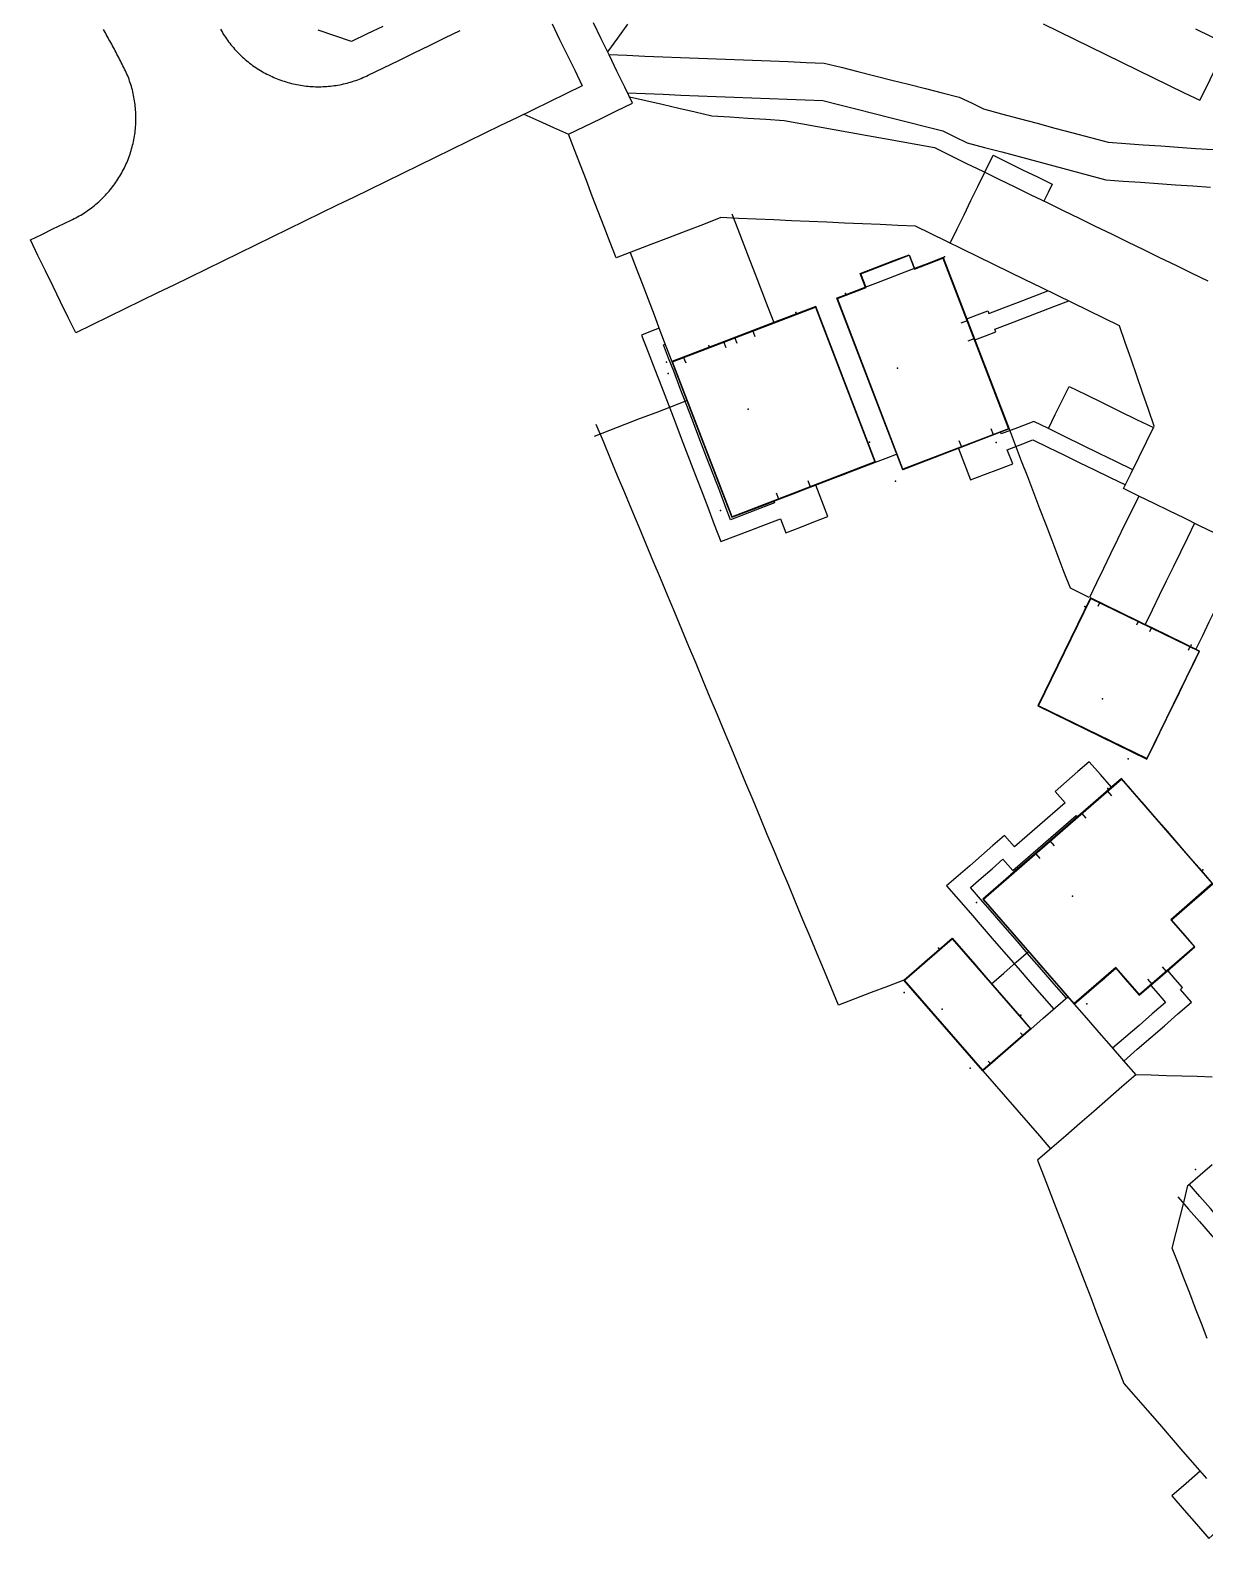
# Model space of a CAD drawing. Header units: metres. Extents: x 337936 to 338469, y 373266 to 374026.
# Drawn here: x 338287.6 to 338350.1, y 373349 to 373430 of the extents above; entities that cross this region are included whole.
import ezdxf

# ---------------------------------------------------------------- set-up
doc = ezdxf.new("R2010")
doc.units = ezdxf.units.M
for name, color, linetype in [('3D_LINES', 3, 'Continuous'), ('3D_Points', 1, 'Continuous'), ('PLOTS EXTERNAL LEVEL', 6, 'Continuous'), ('PLOTS FFL', 5, 'Continuous')]:
    doc.layers.add(name, color=color, linetype=linetype)

msp = doc.modelspace()

# ---------------------------------------------------------------- linework, layer by layer
at = {"layer": '3D_LINES'}
for points in [[(338315.409, 373430.347, 33.684), (338315.81, 373429.523, 33.686), (338316.212, 373428.699, 33.687), (338316.614, 373427.875, 33.687), (338317.016, 373427.051, 33.687), (338316.146, 373426.627, 33.672), (338315.276, 373426.203, 33.653), (338314.407, 373425.779, 33.634), (338313.537, 373425.354, 33.614), (338312.667, 373424.93, 33.595), (338311.797, 373424.506, 33.592), (338310.927, 373424.082, 33.597), (338310.058, 373423.657, 33.603), (338309.188, 373423.233, 33.609), (338308.318, 373422.809, 33.614), (338307.448, 373422.385, 33.62), (338306.578, 373421.961, 33.626), (338305.709, 373421.536, 33.632), (338304.839, 373421.112, 33.637), (338303.969, 373420.688, 33.643), (338303.099, 373420.264, 33.649), (338302.229, 373419.839, 33.654), (338301.36, 373419.415, 33.66), (338300.49, 373418.991, 33.666), (338299.62, 373418.567, 33.671), (338298.75, 373418.143, 33.677), (338297.88, 373417.718, 33.683), (338297.011, 373417.294, 33.688), (338296.141, 373416.87, 33.694), (338295.271, 373416.446, 33.7), (338294.401, 373416.021, 33.706), (338293.531, 373415.597, 33.711), (338292.662, 373415.173, 33.717), (338291.792, 373414.749, 33.723), (338290.922, 373414.324, 33.728), (338290.052, 373413.9, 33.734), (338289.65, 373414.724, 33.728), (338289.248, 373415.548, 33.722), (338288.847, 373416.372, 33.716), (338288.445, 373417.196, 33.71), (338288.043, 373418.02, 33.704), (338287.641, 373418.844, 33.698), (338288.24, 373419.136, 33.694), (338288.839, 373419.428, 33.691), (338289.439, 373419.72, 33.687), (338289.885, 373419.938, 33.684), (338289.974, 373419.982, 33.683), (338290.062, 373420.028, 33.683), (338290.149, 373420.075, 33.682), (338290.235, 373420.123, 33.681), (338290.321, 373420.173, 33.681), (338290.405, 373420.224, 33.68), (338290.489, 373420.277, 33.679), (338290.572, 373420.331, 33.679), (338290.654, 373420.387, 33.678), (338290.735, 373420.443, 33.677), (338290.815, 373420.501, 33.677), (338290.895, 373420.561, 33.676), (338290.973, 373420.622, 33.675), (338291.05, 373420.684, 33.675), (338291.126, 373420.747, 33.674), (338291.201, 373420.811, 33.673), (338291.275, 373420.877, 33.672), (338291.348, 373420.944, 33.672), (338291.42, 373421.012, 33.671), (338291.491, 373421.081, 33.67), (338291.56, 373421.152, 33.669), (338291.629, 373421.224, 33.669), (338291.696, 373421.296, 33.668), (338291.762, 373421.37, 33.667), (338291.827, 373421.445, 33.666), (338291.89, 373421.521, 33.665), (338291.952, 373421.598, 33.665), (338292.013, 373421.676, 33.664), (338292.073, 373421.755, 33.663), (338292.131, 373421.835, 33.662), (338292.188, 373421.916, 33.661), (338292.244, 373421.998, 33.661), (338292.298, 373422.081, 33.66), (338292.351, 373422.164, 33.659), (338292.403, 373422.249, 33.658), (338292.453, 373422.334, 33.657), (338292.502, 373422.42, 33.656), (338292.549, 373422.507, 33.656), (338292.595, 373422.595, 33.655), (338292.639, 373422.683, 33.654), (338292.682, 373422.773, 33.653), (338292.724, 373422.863, 33.652), (338292.764, 373422.953, 33.651), (338292.802, 373423.044, 33.65), (338292.839, 373423.136, 33.65), (338292.875, 373423.229, 33.649), (338292.909, 373423.322, 33.648), (338292.941, 373423.415, 33.647), (338292.972, 373423.509, 33.646), (338293.001, 373423.604, 33.645), (338293.029, 373423.699, 33.644), (338293.055, 373423.794, 33.644), (338293.079, 373423.89, 33.643), (338293.102, 373423.987, 33.642), (338293.124, 373424.083, 33.641), (338293.144, 373424.18, 33.64), (338293.162, 373424.278, 33.639), (338293.178, 373424.375, 33.638), (338293.193, 373424.473, 33.637), (338293.207, 373424.571, 33.637), (338293.218, 373424.67, 33.636), (338293.229, 373424.768, 33.635), (338293.237, 373424.867, 33.634), (338293.244, 373424.965, 33.633), (338293.249, 373425.064, 33.632), (338293.253, 373425.163, 33.632), (338293.255, 373425.262, 33.631), (338293.255, 373425.361, 33.63), (338293.254, 373425.46, 33.629), (338293.251, 373425.559, 33.628), (338293.246, 373425.658, 33.627), (338293.24, 373425.757, 33.627), (338293.232, 373425.856, 33.626), (338293.223, 373425.954, 33.625), (338293.211, 373426.053, 33.624), (338293.199, 373426.151, 33.623), (338293.184, 373426.249, 33.623), (338293.168, 373426.346, 33.622), (338293.151, 373426.444, 33.621), (338293.132, 373426.541, 33.62), (338293.111, 373426.638, 33.62), (338293.089, 373426.734, 33.619), (338293.065, 373426.83, 33.618), (338293.039, 373426.926, 33.617), (338293.012, 373427.021, 33.617), (338292.983, 373427.116, 33.616), (338292.953, 373427.21, 33.615), (338292.921, 373427.304, 33.614), (338292.888, 373427.397, 33.614), (338292.853, 373427.49, 33.613), (338292.817, 373427.582, 33.612), (338292.779, 373427.673, 33.612), (338292.739, 373427.764, 33.611), (338292.699, 373427.854, 33.61), (338292.656, 373427.944, 33.61), (338292.612, 373428.033, 33.609), (338292.567, 373428.121, 33.608), (338292.522, 373428.21, 33.608), (338292.477, 373428.298, 33.607), (338292.432, 373428.386, 33.606), (338292.386, 373428.475, 33.606), (338292.34, 373428.563, 33.605), (338292.294, 373428.651, 33.605), (338292.248, 373428.739, 33.604), (338292.201, 373428.826, 33.603), (338292.155, 373428.914, 33.603), (338292.108, 373429.001, 33.602), (338292.061, 373429.089, 33.601), (338292.013, 373429.176, 33.601), (338291.966, 373429.263, 33.6), (338291.918, 373429.351, 33.6), (338291.87, 373429.437, 33.599), (338291.822, 373429.524, 33.598), (338291.774, 373429.611, 33.598), (338291.725, 373429.698, 33.597), (338291.677, 373429.784, 33.597), (338291.628, 373429.871, 33.596), (338291.579, 373429.957, 33.595), (338291.529, 373430.043, 33.595)], [(338306.398, 373430.217, 33.557), (338305.568, 373429.812, 33.562), (338304.738, 373429.408, 33.568), (338303.85, 373429.709, 33.567), (338302.961, 373430.011, 33.567)], [(338313.902, 373425.533, 33.622), (338314.698, 373425.179, 33.635), (338315.493, 373424.825, 33.648), (338316.288, 373424.471, 33.66), (338317.138, 373424.886, 33.679), (338317.989, 373425.301, 33.688), (338318.84, 373425.716, 33.693), (338319.69, 373426.13, 33.699), (338319.274, 373426.984, 33.699), (338318.857, 373427.838, 33.698), (338318.441, 373428.692, 33.698), (338318.024, 373429.546, 33.698), (338317.608, 373430.4, 33.698)], [(338319.429, 373430.325, 33.707), (338318.892, 373429.596, 33.703), (338318.355, 373428.868, 33.698)], [(338341.547, 373430.351, 33.93), (338342.382, 373429.944, 33.93), (338343.217, 373429.536, 33.929), (338344.052, 373429.129, 33.929), (338344.887, 373428.722, 33.928), (338345.722, 373428.315, 33.928), (338346.557, 373427.907, 33.928), (338347.392, 373427.5, 33.928), (338348.227, 373427.093, 33.932), (338349.062, 373426.685, 33.937), (338349.897, 373426.278, 33.941), (338350.259, 373427.02, 33.95), (338350.621, 373427.761, 33.959), (338350.982, 373428.503, 33.969), (338351.344, 373429.244, 33.978), (338350.509, 373429.651, 33.973), (338349.674, 373430.059, 33.971)], [(338297.756, 373430.06, 33.579), (338297.806, 373429.974, 33.58), (338297.857, 373429.888, 33.581), (338297.909, 373429.803, 33.581), (338297.963, 373429.719, 33.582), (338298.018, 373429.636, 33.582), (338298.075, 373429.554, 33.583), (338298.133, 373429.473, 33.583), (338298.192, 373429.393, 33.584), (338298.253, 373429.314, 33.584), (338298.315, 373429.236, 33.585), (338298.378, 373429.159, 33.585), (338298.442, 373429.083, 33.586), (338298.508, 373429.008, 33.586), (338298.575, 373428.934, 33.587), (338298.643, 373428.861, 33.587), (338298.713, 373428.79, 33.588), (338298.783, 373428.719, 33.588), (338298.855, 373428.65, 33.589), (338298.928, 373428.582, 33.589), (338299.002, 373428.515, 33.589), (338299.077, 373428.45, 33.59), (338299.153, 373428.385, 33.59), (338299.231, 373428.322, 33.59), (338299.309, 373428.261, 33.591), (338299.388, 373428.2, 33.591), (338299.468, 373428.141, 33.591), (338299.55, 373428.083, 33.592), (338299.632, 373428.027, 33.592), (338299.715, 373427.972, 33.592), (338299.799, 373427.918, 33.592), (338299.884, 373427.866, 33.593), (338299.97, 373427.815, 33.593), (338300.056, 373427.766, 33.593), (338300.144, 373427.718, 33.593), (338300.232, 373427.672, 33.593), (338300.321, 373427.627, 33.594), (338300.411, 373427.583, 33.594), (338300.501, 373427.541, 33.594), (338300.592, 373427.501, 33.594), (338300.684, 373427.462, 33.594), (338300.776, 373427.424, 33.594), (338300.869, 373427.388, 33.594), (338300.963, 373427.354, 33.594), (338301.057, 373427.321, 33.594), (338301.152, 373427.29, 33.594), (338301.247, 373427.26, 33.594), (338301.342, 373427.232, 33.594), (338301.438, 373427.205, 33.594), (338301.535, 373427.181, 33.594), (338301.632, 373427.157, 33.594), (338301.729, 373427.136, 33.594), (338301.827, 373427.116, 33.594), (338301.925, 373427.097, 33.594), (338302.023, 373427.08, 33.594), (338302.122, 373427.065, 33.594), (338302.22, 373427.052, 33.594), (338302.319, 373427.04, 33.594), (338302.419, 373427.03, 33.593), (338302.518, 373427.021, 33.593), (338302.617, 373427.014, 33.593), (338302.717, 373427.009, 33.593), (338302.817, 373427.005, 33.593), (338302.916, 373427.003, 33.592), (338303.016, 373427.003, 33.592), (338303.116, 373427.004, 33.592), (338303.215, 373427.007, 33.592), (338303.315, 373427.012, 33.591), (338303.414, 373427.018, 33.591), (338303.514, 373427.026, 33.591), (338303.613, 373427.036, 33.59), (338303.712, 373427.047, 33.59), (338303.811, 373427.06, 33.59), (338303.909, 373427.074, 33.589), (338304.008, 373427.091, 33.589), (338304.106, 373427.108, 33.589), (338304.204, 373427.128, 33.588), (338304.301, 373427.149, 33.588), (338304.398, 373427.172, 33.587), (338304.495, 373427.196, 33.587), (338304.591, 373427.222, 33.586), (338304.687, 373427.249, 33.586), (338304.782, 373427.278, 33.586), (338304.877, 373427.309, 33.585), (338304.971, 373427.341, 33.585), (338305.065, 373427.375, 33.584), (338305.158, 373427.41, 33.584), (338305.251, 373427.447, 33.583), (338305.343, 373427.486, 33.582), (338305.434, 373427.526, 33.582), (338305.525, 373427.567, 33.581), (338305.615, 373427.61, 33.581), (338306.432, 373428.009, 33.575), (338307.25, 373428.407, 33.57), (338308.067, 373428.806, 33.565), (338308.884, 373429.204, 33.559), (338309.701, 373429.603, 33.571), (338310.519, 373430.002, 33.589)], [(338318.431, 373428.712, 33.698), (338319.386, 373428.675, 33.703), (338320.342, 373428.637, 33.708), (338321.297, 373428.6, 33.711), (338322.253, 373428.562, 33.712), (338323.208, 373428.525, 33.711), (338324.164, 373428.487, 33.71), (338325.119, 373428.45, 33.709), (338326.074, 373428.413, 33.708), (338327.03, 373428.375, 33.707), (338327.985, 373428.338, 33.711), (338328.941, 373428.3, 33.732), (338329.896, 373428.263, 33.753), (338330.794, 373428.037, 33.771), (338331.692, 373427.811, 33.789), (338332.59, 373427.585, 33.807), (338333.488, 373427.359, 33.815), (338334.387, 373427.133, 33.822), (338335.285, 373426.907, 33.829), (338336.183, 373426.681, 33.837), (338337.081, 373426.455, 33.845), (338337.732, 373426.137, 33.849), (338338.383, 373425.82, 33.854), (338339.331, 373425.566, 33.86), (338340.279, 373425.312, 33.862), (338341.227, 373425.058, 33.864), (338342.174, 373424.804, 33.866), (338343.122, 373424.55, 33.868), (338344.07, 373424.296, 33.872), (338345.018, 373424.042, 33.878), (338345.948, 373423.977, 33.886), (338346.877, 373423.912, 33.894), (338347.807, 373423.847, 33.902), (338348.736, 373423.782, 33.91), (338349.666, 373423.717, 33.918), (338350.595, 373423.652, 33.926)], [(338319.426, 373426.672, 33.699), (338320.371, 373426.635, 33.704), (338321.316, 373426.598, 33.706), (338322.26, 373426.561, 33.707), (338323.205, 373426.524, 33.706), (338324.15, 373426.487, 33.705), (338325.094, 373426.449, 33.704), (338326.039, 373426.412, 33.704), (338326.984, 373426.375, 33.703), (338327.928, 373426.338, 33.702), (338328.873, 373426.301, 33.714), (338329.818, 373426.264, 33.734), (338330.73, 373426.035, 33.753), (338331.642, 373425.805, 33.771), (338332.555, 373425.575, 33.787), (338333.467, 373425.346, 33.794), (338334.379, 373425.116, 33.802), (338335.292, 373424.887, 33.809), (338336.204, 373424.657, 33.817), (338336.855, 373424.34, 33.821), (338337.506, 373424.022, 33.825), (338338.428, 373423.775, 33.833), (338339.349, 373423.528, 33.835), (338340.271, 373423.281, 33.837), (338341.192, 373423.034, 33.839), (338342.114, 373422.787, 33.842), (338343.035, 373422.54, 33.848), (338343.957, 373422.294, 33.855), (338344.879, 373422.047, 33.861), (338345.808, 373421.982, 33.869), (338346.738, 373421.917, 33.877), (338347.667, 373421.852, 33.885), (338348.597, 373421.787, 33.893), (338349.526, 373421.722, 33.901), (338350.456, 373421.657, 33.909)], [(338319.524, 373426.472, 33.802), (338320.4, 373426.27, 33.802), (338321.277, 373426.068, 33.802), (338322.154, 373425.865, 33.802), (338323.031, 373425.663, 33.802), (338323.908, 373425.46, 33.802), (338324.87, 373425.397, 33.802), (338325.832, 373425.334, 33.802), (338326.794, 373425.271, 33.802), (338327.755, 373425.208, 33.802), (338328.645, 373425.047, 33.802), (338329.536, 373424.886, 33.802), (338330.426, 373424.724, 33.802), (338331.316, 373424.563, 33.802), (338332.206, 373424.402, 33.802), (338333.096, 373424.241, 33.802), (338333.986, 373424.08, 33.802), (338334.876, 373423.919, 33.802), (338335.766, 373423.758, 33.802), (338336.622, 373423.341, 33.802), (338337.478, 373422.923, 33.802), (338338.334, 373422.506, 33.802), (338339.19, 373422.088, 33.802), (338340.045, 373421.671, 33.802), (338340.901, 373421.253, 33.802), (338341.757, 373420.836, 33.802), (338342.613, 373420.419, 33.802), (338343.469, 373420.001, 33.802), (338344.325, 373419.584, 33.802), (338345.181, 373419.166, 33.802), (338346.037, 373418.749, 33.802), (338346.893, 373418.331, 33.802), (338347.749, 373417.914, 33.802), (338348.605, 373417.496, 33.802), (338349.461, 373417.079, 33.802), (338350.317, 373416.661, 33.802)], [(338350.686, 373403.238, 33.802), (338349.878, 373403.632, 33.802), (338349.069, 373404.027, 33.802), (338348.26, 373404.421, 33.802), (338347.452, 373404.815, 33.802), (338346.643, 373405.21, 33.802), (338345.835, 373405.604, 33.802), (338346.24, 373406.436, 33.802), (338346.646, 373407.268, 33.802), (338347.052, 373408.1, 33.802), (338347.458, 373408.932, 33.802), (338347.151, 373409.824, 33.802), (338346.844, 373410.715, 33.802), (338346.537, 373411.607, 33.802), (338346.23, 373412.498, 33.802), (338345.923, 373413.39, 33.802), (338345.616, 373414.281, 33.802), (338344.78, 373414.689, 33.802), (338343.945, 373415.096, 33.802), (338343.109, 373415.504, 33.802), (338342.273, 373415.912, 33.802), (338341.437, 373416.319, 33.802), (338340.601, 373416.727, 33.802), (338339.765, 373417.135, 33.802), (338338.93, 373417.542, 33.802), (338338.094, 373417.95, 33.802), (338337.258, 373418.358, 33.802), (338336.422, 373418.765, 33.802), (338335.586, 373419.173, 33.802), (338334.751, 373419.581, 33.802), (338333.809, 373419.622, 33.802), (338332.867, 373419.663, 33.802), (338331.926, 373419.704, 33.802), (338330.984, 373419.745, 33.802), (338330.043, 373419.786, 33.802), (338329.101, 373419.827, 33.802), (338328.159, 373419.868, 33.802), (338327.218, 373419.909, 33.802), (338326.276, 373419.951, 33.802), (338325.335, 373419.992, 33.802), (338324.393, 373420.033, 33.802), (338323.463, 373419.676, 33.802), (338322.533, 373419.319, 33.802), (338321.603, 373418.962, 33.802), (338320.673, 373418.605, 33.802), (338319.743, 373418.248, 33.802), (338318.813, 373417.891, 33.802), (338318.498, 373418.713, 33.802), (338318.182, 373419.536, 33.802), (338317.866, 373420.358, 33.802), (338317.55, 373421.181, 33.802), (338317.235, 373422.003, 33.802), (338316.919, 373422.826, 33.802), (338316.603, 373423.648, 33.802), (338316.288, 373424.471, 33.802)], [(338336.604, 373418.676, 33.761), (338336.973, 373419.431, 33.772), (338337.341, 373420.186, 33.783), (338337.709, 373420.941, 33.794), (338338.077, 373421.696, 33.805), (338338.446, 373422.451, 33.817), (338338.884, 373423.35, 33.83), (338339.67, 373422.967, 33.83), (338340.457, 373422.583, 33.829), (338341.243, 373422.199, 33.829), (338342.03, 373421.816, 33.833), (338341.81, 373421.366, 33.828), (338341.591, 373420.917, 33.822)], [(338324.98, 373420.242, 33.69), (338325.298, 373419.414, 33.688), (338325.616, 373418.586, 33.686), (338325.934, 373417.758, 33.684), (338326.252, 373416.93, 33.681), (338326.57, 373416.102, 33.679), (338326.888, 373415.274, 33.677), (338327.205, 373414.446, 33.678)], [(338319.56, 373418.178, 33.683), (338319.879, 373417.348, 33.683), (338320.197, 373416.518, 33.683), (338320.516, 373415.688, 33.683), (338320.835, 373414.857, 33.683), (338321.153, 373414.027, 33.683), (338321.472, 373413.197, 33.683), (338321.791, 373412.367, 33.683)], [(338332.091, 373416.321, 33.693), (338331.809, 373417.057, 33.694), (338332.681, 373417.391, 33.706), (338333.554, 373417.726, 33.719), (338334.426, 373418.061, 33.731), (338334.708, 373417.326, 33.729)], [(338339.735, 373408.782, 33.747), (338339.384, 373409.695, 33.747), (338339.034, 373410.608, 33.747), (338338.684, 373411.52, 33.747), (338338.333, 373412.433, 33.747), (338337.983, 373413.346, 33.747), (338337.632, 373414.259, 33.747), (338337.282, 373415.172, 33.747), (338336.932, 373416.085, 33.747), (338336.581, 373416.998, 33.747), (338336.231, 373417.91, 33.747), (338335.367, 373417.579, 33.735), (338334.504, 373417.247, 33.722), (338333.64, 373416.916, 33.709), (338332.776, 373416.584, 33.697), (338331.913, 373416.253, 33.684), (338331.049, 373415.921, 33.672), (338330.569, 373415.737, 33.672), (338330.919, 373414.824, 33.672), (338331.269, 373413.911, 33.672), (338331.62, 373412.998, 33.672), (338331.97, 373412.085, 33.672), (338332.321, 373411.173, 33.672), (338332.671, 373410.26, 33.672), (338333.021, 373409.347, 33.672), (338333.372, 373408.434, 33.672), (338333.722, 373407.521, 33.672), (338334.073, 373406.608, 33.672)], [(338337.485, 373414.642, 33.751), (338338.046, 373414.857, 33.754), (338338.606, 373415.072, 33.758), (338338.66, 373414.932, 33.758), (338339.446, 373415.234, 33.762), (338340.233, 373415.536, 33.767), (338341.019, 373415.838, 33.776), (338341.806, 373416.139, 33.786)], [(338337.916, 373413.521, 33.752), (338338.476, 373413.736, 33.755), (338339.036, 373413.951, 33.758), (338338.982, 373414.091, 33.758), (338339.768, 373414.393, 33.762), (338340.554, 373414.695, 33.767), (338341.34, 373414.997, 33.773), (338342.126, 373415.298, 33.782), (338342.912, 373415.6, 33.792)], [(338329.448, 373415.307, 33.674), (338328.932, 373415.108, 33.674), (338328.415, 373414.91, 33.674), (338327.488, 373414.554, 33.674), (338326.562, 373414.199, 33.674), (338325.635, 373413.843, 33.674), (338324.709, 373413.487, 33.674), (338323.782, 373413.132, 33.674), (338323.118, 373412.877, 33.677), (338322.454, 373412.622, 33.68), (338321.791, 373412.367, 33.683), (338322.144, 373411.446, 33.683), (338322.498, 373410.525, 33.683), (338322.851, 373409.605, 33.683), (338323.205, 373408.684, 33.683), (338323.558, 373407.763, 33.683), (338323.912, 373406.842, 33.683), (338324.265, 373405.921, 33.683), (338324.619, 373405, 33.683), (338324.972, 373404.079, 33.683), (338325.823, 373404.406, 33.683), (338326.674, 373404.732, 33.683), (338327.525, 373405.059, 33.683), (338328.376, 373405.385, 33.683), (338329.226, 373405.712, 33.683), (338330.077, 373406.039, 33.683), (338330.928, 373406.365, 33.683), (338331.779, 373406.692, 33.683), (338332.63, 373407.019, 33.683)], [(338321.11, 373414.141, 33.674), (338320.643, 373413.962, 33.674), (338320.176, 373413.783, 33.674), (338320.528, 373412.866, 33.674), (338320.88, 373411.95, 33.674), (338321.231, 373411.034, 33.674), (338321.583, 373410.118, 33.674), (338321.935, 373409.201, 33.674), (338322.287, 373408.285, 33.674), (338322.638, 373407.369, 33.674), (338322.99, 373406.452, 33.674), (338323.342, 373405.536, 33.674), (338323.694, 373404.62, 33.674), (338324.045, 373403.703, 33.674), (338324.397, 373402.787, 33.674), (338325.189, 373403.091, 33.674), (338325.982, 373403.395, 33.674), (338326.774, 373403.7, 33.674), (338327.566, 373404.004, 33.674), (338327.853, 373403.257, 33.674), (338328.6, 373403.544, 33.674), (338329.347, 373403.83, 33.674), (338330.094, 373404.117, 33.674), (338329.771, 373404.957, 33.674), (338329.449, 373405.797, 33.674), (338328.702, 373405.511, 33.674), (338327.955, 373405.224, 33.674), (338327.208, 373404.937, 33.674), (338327.244, 373404.844, 33.674), (338326.468, 373404.546, 33.674), (338325.691, 373404.248, 33.674), (338324.915, 373403.95, 33.674), (338324.683, 373404.553, 33.674), (338324.333, 373405.465, 33.675), (338323.983, 373406.377, 33.676), (338323.633, 373407.289, 33.677), (338323.283, 373408.202, 33.678), (338322.932, 373409.114, 33.679), (338322.582, 373410.026, 33.68), (338322.232, 373410.939, 33.681), (338321.882, 373411.851, 33.682), (338321.61, 373412.558, 33.683), (338321.339, 373413.265, 33.683), (338321.432, 373413.301, 33.683)], [(338326.223, 373413.691, 33.692), (338326.097, 373414.02, 33.678)], [(338337.189, 373414.433, 33.753), (338337.518, 373414.559, 33.751)], [(338324.676, 373413.097, 33.692), (338324.549, 373413.426, 33.678)], [(338325.268, 373413.325, 33.692), (338325.142, 373413.654, 33.678)], [(338337.555, 373413.478, 33.75), (338337.884, 373413.604, 33.752)], [(338322.538, 373412.277, 33.678), (338322.411, 373412.606, 33.675)], [(338346.324, 373406.607, 33.783), (338345.425, 373407.046, 33.78), (338344.526, 373407.484, 33.777), (338343.628, 373407.923, 33.773), (338342.729, 373408.361, 33.769), (338341.83, 373408.799, 33.765), (338342.195, 373409.548, 33.768), (338342.561, 373410.297, 33.771), (338342.926, 373411.046, 33.774), (338343.825, 373410.608, 33.778), (338344.724, 373410.17, 33.781), (338345.622, 373409.731, 33.785), (338346.521, 373409.293, 33.789), (338347.42, 373408.854, 33.793)], [(338317.662, 373408.404, 33.682), (338318.483, 373408.719, 33.681), (338319.304, 373409.034, 33.679), (338320.124, 373409.349, 33.678), (338320.945, 373409.664, 33.677), (338321.766, 373409.979, 33.676), (338322.586, 373410.294, 33.694)], [(338341.83, 373408.799, 33.765), (338341.05, 373409.18, 33.762), (338340.185, 373408.848, 33.757), (338339.32, 373408.516, 33.752), (338339.284, 373408.609, 33.752), (338338.537, 373408.323, 33.758), (338337.791, 373408.036, 33.736), (338337.044, 373407.749, 33.725), (338337.366, 373406.909, 33.723), (338337.689, 373406.069, 33.722), (338338.436, 373406.355, 33.732), (338339.182, 373406.642, 33.743), (338339.929, 373406.929, 33.751), (338339.643, 373407.675, 33.752), (338340.325, 373407.937, 33.756), (338341.007, 373408.199, 33.76), (338341.828, 373407.799, 33.764), (338342.648, 373407.399, 33.767), (338343.468, 373406.999, 33.77), (338344.289, 373406.599, 33.773), (338345.109, 373406.199, 33.776), (338345.929, 373405.799, 33.779)], [(338330.662, 373378.104, 33.568), (338330.282, 373379.014, 33.561), (338329.903, 373379.923, 33.566), (338329.523, 373380.832, 33.57), (338329.144, 373381.741, 33.575), (338328.764, 373382.65, 33.579), (338328.385, 373383.56, 33.584), (338328.006, 373384.469, 33.588), (338327.626, 373385.378, 33.593), (338327.247, 373386.287, 33.597), (338326.867, 373387.196, 33.602), (338326.488, 373388.106, 33.606), (338326.109, 373389.015, 33.611), (338325.729, 373389.924, 33.615), (338325.35, 373390.833, 33.62), (338324.97, 373391.743, 33.624), (338324.591, 373392.652, 33.629), (338324.211, 373393.561, 33.633), (338323.832, 373394.47, 33.638), (338323.453, 373395.379, 33.642), (338323.073, 373396.289, 33.647), (338322.694, 373397.198, 33.652), (338322.314, 373398.107, 33.656), (338321.935, 373399.016, 33.661), (338321.556, 373399.925, 33.665), (338321.176, 373400.835, 33.67), (338320.797, 373401.744, 33.674), (338320.417, 373402.653, 33.679), (338320.038, 373403.562, 33.681), (338319.658, 373404.471, 33.681), (338319.279, 373405.381, 33.681), (338318.9, 373406.29, 33.681), (338318.52, 373407.199, 33.681), (338318.141, 373408.108, 33.681), (338317.761, 373409.017, 33.681)], [(338338.904, 373408.463, 33.746), (338338.778, 373408.792, 33.746)], [(338339.735, 373408.782, 33.754), (338340.06, 373407.936, 33.755), (338340.385, 373407.089, 33.754), (338340.709, 373406.243, 33.754), (338341.034, 373405.397, 33.753), (338341.359, 373404.551, 33.752), (338341.684, 373403.704, 33.751), (338342.009, 373402.858, 33.751), (338342.334, 373402.012, 33.75), (338342.659, 373401.165, 33.749), (338342.983, 373400.319, 33.747), (338343.48, 373400.077, 33.751), (338343.977, 373399.835, 33.753)], [(338337.214, 373407.814, 33.728), (338337.088, 373408.143, 33.732)], [(338332.63, 373407.019, 33.675), (338333.19, 373407.234, 33.679), (338333.75, 373407.449, 33.686)], [(338329.173, 373405.692, 33.675), (338329.047, 373406.021, 33.675)], [(338327.484, 373405.043, 33.675), (338327.357, 373405.372, 33.675)], [(338346.641, 373405.211, 33.781), (338346.265, 373404.44, 33.777), (338345.889, 373403.67, 33.773), (338345.514, 373402.9, 33.769), (338345.138, 373402.129, 33.765), (338344.762, 373401.359, 33.761), (338344.386, 373400.589, 33.757), (338344.011, 373399.818, 33.753)], [(338349.607, 373403.764, 33.792), (338349.231, 373402.994, 33.789), (338348.855, 373402.223, 33.79), (338348.48, 373401.453, 33.79), (338348.104, 373400.683, 33.79), (338347.728, 373399.912, 33.79), (338347.352, 373399.142, 33.776), (338346.977, 373398.372, 33.755)], [(338341.266, 373394.033, 33.746), (338342.099, 373393.627, 33.746), (338342.931, 373393.221, 33.746), (338343.764, 373392.815, 33.746), (338344.597, 373392.409, 33.746), (338345.43, 373392.003, 33.746), (338346.263, 373391.596, 33.746), (338347.074, 373391.2, 33.746), (338347.475, 373392.023, 33.746), (338347.876, 373392.845, 33.747), (338348.277, 373393.667, 33.747), (338348.678, 373394.489, 33.747), (338349.079, 373395.311, 33.747), (338349.48, 373396.133, 33.747), (338349.881, 373396.955, 33.747), (338349.051, 373397.36, 33.747), (338348.221, 373397.764, 33.747), (338347.392, 373398.169, 33.747), (338346.562, 373398.574, 33.747), (338345.732, 373398.979, 33.747), (338344.902, 373399.383, 33.747), (338344.073, 373399.788, 33.747)], [(338344.475, 373399.353, 33.756), (338344.569, 373399.546, 33.758)], [(338351.076, 373399.933, 33.802), (338350.725, 373399.214, 33.788), (338350.375, 373398.495, 33.774), (338350.024, 373397.776, 33.76), (338349.673, 373397.056, 33.746)], [(338346.533, 373398.349, 33.751), (338346.627, 373398.542, 33.756)], [(338347.232, 373398.008, 33.75), (338347.326, 373398.201, 33.754)], [(338349.29, 373397.004, 33.747), (338349.384, 373397.197, 33.747)], [(338342.795, 373378.48, 33.746), (338342.141, 373379.232, 33.746), (338341.487, 373379.985, 33.746), (338340.832, 373380.737, 33.746), (338340.178, 373381.49, 33.746), (338339.524, 373382.242, 33.746), (338338.87, 373382.995, 33.746), (338338.216, 373383.748, 33.746), (338337.676, 373384.368, 33.746), (338338.253, 373384.87, 33.746), (338338.831, 373385.372, 33.746), (338339.408, 373385.874, 33.746), (338339.933, 373385.27, 33.746), (338340.608, 373385.857, 33.746), (338341.284, 373386.444, 33.746), (338341.959, 373387.031, 33.747), (338342.634, 373387.619, 33.747), (338343.31, 373388.206, 33.747), (338343.376, 373388.13, 33.747), (338343.979, 373388.655, 33.747), (338344.583, 373389.18, 33.747), (338345.187, 373389.704, 33.747), (338344.597, 373390.384, 33.747), (338344.006, 373391.063, 33.747), (338343.402, 373390.538, 33.747), (338342.799, 373390.013, 33.747), (338342.195, 373389.488, 33.747), (338342.719, 373388.885, 33.747), (338342.045, 373388.299, 33.747), (338341.371, 373387.712, 33.747), (338340.696, 373387.126, 33.747), (338340.022, 373386.54, 33.747), (338339.497, 373387.144, 33.747), (338338.879, 373386.606, 33.747), (338338.261, 373386.069, 33.747), (338337.643, 373385.532, 33.747), (338337.024, 373384.994, 33.747), (338336.406, 373384.457, 33.747), (338337.041, 373383.727, 33.747), (338337.675, 373382.998, 33.747), (338338.309, 373382.268, 33.747), (338338.944, 373381.538, 33.747), (338339.578, 373380.808, 33.747), (338340.213, 373380.078, 33.747), (338340.847, 373379.349, 33.747), (338341.481, 373378.619, 33.747), (338342.116, 373377.889, 33.747)], [(338349.633, 373381.211, 33.746), (338349.006, 373381.932, 33.746), (338348.378, 373382.654, 33.746), (338349.114, 373383.294, 33.746), (338349.85, 373383.933, 33.746), (338350.586, 373384.573, 33.746), (338349.993, 373385.255, 33.746), (338349.383, 373385.957, 33.746), (338348.773, 373386.659, 33.746), (338348.162, 373387.361, 33.746), (338347.552, 373388.063, 33.746), (338346.942, 373388.765, 33.746), (338346.331, 373389.467, 33.746), (338345.721, 373390.169, 33.747), (338344.983, 373389.528, 33.747), (338344.245, 373388.886, 33.747), (338343.507, 373388.245, 33.746), (338342.769, 373387.603, 33.746), (338342.032, 373386.962, 33.746), (338341.294, 373386.32, 33.746), (338340.556, 373385.679, 33.746), (338339.818, 373385.038, 33.746), (338339.08, 373384.396, 33.746), (338338.342, 373383.755, 33.746), (338338.95, 373383.055, 33.746), (338339.558, 373382.356, 33.746), (338340.166, 373381.656, 33.746), (338340.774, 373380.957, 33.746), (338341.382, 373380.257, 33.746), (338341.99, 373379.557, 33.746), (338342.599, 373378.858, 33.746), (338343.207, 373378.158, 33.746), (338343.595, 373378.496, 33.746), (338344.202, 373379.023, 33.746), (338344.808, 373379.55, 33.746), (338345.414, 373380.077, 33.746), (338346.042, 373379.356, 33.746), (338346.669, 373378.634, 33.746), (338347.41, 373379.278, 33.746), (338348.151, 373379.922, 33.746), (338348.892, 373380.567, 33.746), (338349.633, 373381.211, 33.746)], [(338344.964, 373389.511, 33.747), (338345.195, 373389.245, 33.747)], [(338343.598, 373388.324, 33.754), (338343.829, 373388.058, 33.771)], [(338341.908, 373386.854, 33.754), (338342.139, 373386.588, 33.771)], [(338341.136, 373386.184, 33.754), (338341.368, 373385.918, 33.771)], [(338334.141, 373379.44, 33.747), (338334.768, 373379.985, 33.747), (338335.394, 373380.53, 33.747), (338336.021, 373381.075, 33.747), (338336.703, 373381.667, 33.748), (338337.304, 373380.975, 33.748), (338337.906, 373380.284, 33.748), (338338.507, 373379.592, 33.748), (338339.108, 373378.9, 33.748), (338339.71, 373378.208, 33.748), (338340.311, 373377.517, 33.748), (338340.903, 373376.835, 33.748), (338340.263, 373376.278, 33.748), (338339.622, 373375.722, 33.748), (338338.982, 373375.165, 33.748), (338338.341, 373374.608, 33.748)], [(338338.807, 373379.247, 33.75), (338339.463, 373379.817, 33.75), (338340.119, 373380.387, 33.775), (338340.774, 373380.957, 33.8)], [(338345.839, 373375.13, 33.681), (338346.56, 373375.757, 33.694), (338347.281, 373376.384, 33.708), (338348.002, 373377.01, 33.721), (338348.723, 373377.637, 33.724), (338349.444, 373378.264, 33.723), (338348.853, 373378.943, 33.729), (338348.967, 373379.041, 33.729), (338348.573, 373379.494, 33.733), (338348.179, 373379.947, 33.737), (338347.726, 373379.553, 33.737), (338347.274, 373379.16, 33.738), (338347.667, 373378.707, 33.734), (338348.061, 373378.254, 33.73), (338347.358, 373377.643, 33.731), (338346.655, 373377.032, 33.723), (338345.952, 373376.421, 33.71), (338345.249, 373375.809, 33.696)], [(338347.881, 373380.155, 33.739), (338348.112, 373379.889, 33.737)], [(338334.141, 373379.44, 33.57), (338333.271, 373379.106, 33.554), (338332.401, 373378.772, 33.555), (338331.532, 373378.438, 33.559), (338330.662, 373378.105, 33.568)], [(338347.109, 373379.484, 33.74), (338347.341, 373379.218, 33.738)], [(338340.903, 373376.835, 33.715), (338341.559, 373377.405, 33.734), (338342.215, 373377.975, 33.752), (338342.87, 373378.545, 33.764)], [(338343.207, 373378.158, 33.752), (338343.861, 373377.406, 33.731), (338344.515, 373376.653, 33.714), (338345.17, 373375.9, 33.698), (338345.824, 373375.147, 33.681), (338346.479, 373374.394, 33.664)], [(338340.345, 373376.635, 33.711), (338340.486, 373376.473, 33.703)], [(338338.617, 373375.133, 33.662), (338338.758, 373374.97, 33.658)], [(338338.342, 373374.609, 33.649), (338338.944, 373373.917, 33.652), (338339.545, 373373.225, 33.655), (338340.146, 373372.533, 33.659), (338340.748, 373371.842, 33.663), (338341.349, 373371.15, 33.666), (338341.95, 373370.458, 33.669)], [(338350.555, 373374.278, 33.549), (338349.741, 373374.302, 33.549), (338348.927, 373374.327, 33.549), (338348.114, 373374.351, 33.549), (338347.3, 373374.376, 33.549), (338346.486, 373374.401, 33.549), (338345.739, 373373.751, 33.549), (338344.992, 373373.102, 33.549), (338344.245, 373372.453, 33.549), (338343.498, 373371.803, 33.549), (338342.751, 373371.154, 33.549), (338342.004, 373370.505, 33.549), (338341.257, 373369.855, 33.549), (338341.61, 373368.941, 33.549), (338341.963, 373368.027, 33.549), (338342.316, 373367.112, 33.549), (338342.669, 373366.198, 33.549), (338343.022, 373365.284, 33.549), (338343.375, 373364.369, 33.549), (338343.728, 373363.455, 33.549), (338344.081, 373362.541, 33.549), (338344.434, 373361.626, 33.549), (338344.787, 373360.712, 33.549), (338345.14, 373359.797, 33.549), (338345.493, 373358.883, 33.549), (338345.845, 373357.969, 33.549), (338346.475, 373357.244, 33.549), (338347.105, 373356.52, 33.549), (338347.735, 373355.795, 33.549), (338348.364, 373355.071, 33.549), (338348.994, 373354.347, 33.549), (338349.624, 373353.622, 33.549), (338350.254, 373352.898, 33.549)], [(338350.281, 373360.362, 33.549), (338349.972, 373361.163, 33.549), (338349.663, 373361.964, 33.549), (338349.354, 373362.765, 33.549), (338349.045, 373363.566, 33.549), (338348.736, 373364.366, 33.549), (338348.426, 373365.167, 33.549), (338348.634, 373366.003, 33.549), (338348.842, 373366.839, 33.549), (338349.049, 373367.675, 33.549), (338349.257, 373368.512, 33.549), (338349.913, 373369.081, 33.549), (338350.545, 373369.632, 33.549)], [(338348.72, 373367.898, 33.672), (338349.292, 373367.241, 33.672), (338349.864, 373366.583, 33.672), (338350.435, 373365.926, 33.672), (338351.007, 373365.268, 33.672), (338351.579, 373364.61, 33.672), (338352.15, 373363.953, 33.672), (338352.83, 373364.543, 33.672), (338352.928, 373364.43, 33.672), (338353.513, 373364.94, 33.672), (338353.833, 373365.218, 33.672), (338353.439, 373365.671, 33.672), (338353.046, 373366.124, 33.672), (338352.593, 373365.73, 33.672), (338352.14, 373365.336, 33.672), (338351.577, 373365.984, 33.672), (338351.015, 373366.631, 33.672), (338350.452, 373367.278, 33.672), (338349.89, 373367.925, 33.672), (338349.327, 373368.572, 33.672)], [(338349.911, 373353.292, 33.756), (338349.156, 373352.636, 33.76), (338348.402, 373351.98, 33.761), (338349.058, 373351.225, 33.761), (338349.714, 373350.47, 33.761), (338350.37, 373349.716, 33.761), (338350.873, 373350.153, 33.76), (338351.376, 373350.59, 33.76), (338351.879, 373351.028, 33.759), (338352.634, 373351.684, 33.758), (338353.389, 373352.34, 33.757), (338354.143, 373352.996, 33.752), (338354.898, 373353.652, 33.748), (338355.653, 373354.308, 33.743), (338356.233, 373353.64, 33.746), (338356.814, 373352.972, 33.749), (338357.395, 373352.304, 33.752), (338357.976, 373351.636, 33.754), (338358.556, 373350.968, 33.754), (338359.137, 373350.3, 33.754), (338359.718, 373349.632, 33.754), (338360.299, 373348.964, 33.754)]]:
    msp.add_polyline3d(points, dxfattribs=at)
at = {"layer": '3D_Points'}
for p in [(338336.297, 373417.952, 33.75), (338331.022, 373415.994, 33.675), (338328.387, 373414.982, 33.675), (338323.754, 373413.204, 33.675), (338321.495, 373412.337, 33.675), (338321.581, 373411.735, 33.675), (338333.803, 373412.013, 33.9), (338325.844, 373409.828, 33.825), (338332.305, 373408.08, 33.675), (338339.043, 373408.064, 33.75), (338333.686, 373406.007, 33.675), (338324.382, 373404.437, 33.675), (338343.764, 373399.331, 33.75), (338349.424, 373397.264, 33.75), (338344.717, 373394.423, 33.75), (338346.077, 373391.216, 33.75), (338344.994, 373389.634, 33.75), (338350.052, 373385.306, 33.75), (338338.01, 373383.569, 33.75), (338343.115, 373383.917, 33.9), (338335.971, 373381.133, 33.75), (338334.159, 373378.774, 33.55), (338336.173, 373377.891, 33.75), (338340.369, 373377.567, 33.75), (338343.873, 373378.177, 33.75), (338337.664, 373374.743, 33.65), (338349.668, 373369.363, 33.55)]:
    msp.add_point(p, dxfattribs=at)
at = {"layer": 'PLOTS EXTERNAL LEVEL'}
for points in [[(338336.231, 373417.91, 33.9), (338339.735, 373408.782, 33.9), (338334.073, 373406.608, 33.9), (338330.569, 373415.737, 33.9), (338332.091, 373416.321, 33.9), (338331.809, 373417.057, 33.9), (338334.426, 373418.061, 33.9), (338334.708, 373417.326, 33.9), (338336.231, 373417.91, 33.9)], [(338329.448, 373415.307, 33.825), (338321.791, 373412.367, 33.825), (338324.972, 373404.079, 33.825), (338332.63, 373407.019, 33.825), (338329.448, 373415.307, 33.825)], [(338341.266, 373394.033, 33.75), (338347.074, 373391.2, 33.75), (338349.881, 373396.955, 33.75), (338344.073, 373399.788, 33.75), (338341.266, 373394.033, 33.75)], [(338349.633, 373381.211, 33.9), (338348.378, 373382.654, 33.9), (338350.586, 373384.573, 33.9), (338345.721, 373390.169, 33.9), (338338.342, 373383.755, 33.9), (338343.207, 373378.158, 33.9), (338345.414, 373380.077, 33.9), (338346.669, 373378.634, 33.9), (338349.633, 373381.211, 33.9)], [(338334.141, 373379.44, 33.75), (338336.703, 373381.667, 33.75), (338340.903, 373376.835, 33.75), (338338.341, 373374.608, 33.75), (338334.141, 373379.44, 33.75)]]:
    msp.add_polyline3d(points, dxfattribs=at)
at = {"layer": 'PLOTS FFL'}
for points in [[(338336.216, 373417.878, 33.9), (338339.703, 373408.796, 33.9), (338334.087, 373406.641, 33.9), (338330.601, 373415.723, 33.9), (338332.124, 373416.307, 33.9), (338331.842, 373417.042, 33.9), (338334.411, 373418.029, 33.9), (338334.693, 373417.294, 33.9), (338336.216, 373417.878, 33.9)], [(338329.434, 373415.275, 33.825), (338332.598, 373407.033, 33.825), (338324.987, 373404.111, 33.825), (338321.823, 373412.353, 33.825), (338329.434, 373415.275, 33.825)], [(338341.299, 373394.045, 33.75), (338344.084, 373399.755, 33.75), (338349.848, 373396.944, 33.75), (338347.063, 373391.234, 33.75), (338341.299, 373394.045, 33.75)], [(338349.598, 373381.213, 33.9), (338346.671, 373378.669, 33.9), (338345.417, 373380.113, 33.9), (338343.209, 373378.194, 33.9), (338338.377, 373383.752, 33.9), (338345.719, 373390.134, 33.9), (338350.551, 373384.576, 33.9), (338348.343, 373382.657, 33.9), (338349.598, 373381.213, 33.9)], [(338334.176, 373379.437, 33.75), (338336.7, 373381.632, 33.75), (338340.868, 373376.838, 33.75), (338338.343, 373374.643, 33.75), (338334.176, 373379.437, 33.75)]]:
    msp.add_polyline3d(points, dxfattribs=at)

doc.saveas('drawing.dxf')
